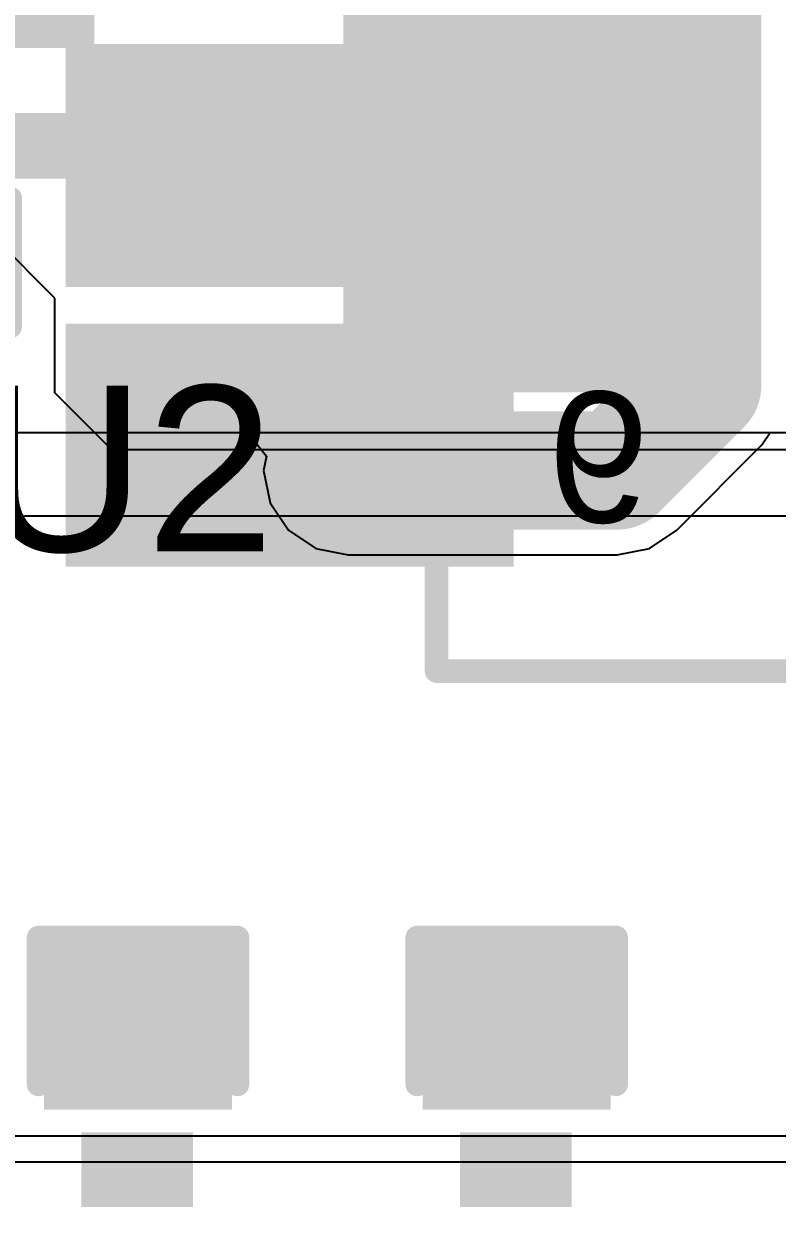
# Model space of a CAD drawing. Header units: inches. Extents: x -25 to 271, y -41 to 15.
# Drawn here: x -2.17 to 1.88, y -20.13 to -13.73 of the extents above; entities that cross this region are included whole.
import ezdxf

# ---------------------------------------------------------------- set-up
doc = ezdxf.new("R2010")
doc.units = ezdxf.units.IN
for name, color, linetype in [('Bottom Layer', 5, 'Continuous'), ('Bottom Overlay', 54, 'Continuous'), ('Bottom Paste', 16, 'Continuous'), ('Bottom Solder', 6, 'Continuous'), ('Top Glue Points', 56, 'Continuous'), ('Top Layer', 1, 'Continuous'), ('Top Overlay', 2, 'Continuous'), ('Top Paste', 8, 'Continuous'), ('Top Solder', 216, 'Continuous')]:
    doc.layers.add(name, color=color, linetype=linetype)
doc.styles.add('Arial', font='', dxfattribs={"height": 0.2})
doc.styles.get('Arial').set_extended_font_data('Arial')

# ---------------------------------------------------------------- blocks, each defined once
blk = doc.blocks.new('BL_R8812AF1_B_14')
at = {"layer": 'Bottom Layer'}
for points in [[(12.4000006, -2.10000215), (14.60000128, -2.10000215), (14.60000128, -3.20000249), (12.4000006, -3.20000249)], [(12.4000006, -3.60000169), (14.60000128, -3.60000169), (14.60000128, -4.700002029999999), (12.4000006, -4.700002029999999)]]:
    blk.add_hatch(color=5, dxfattribs=at).paths.add_polyline_path(points)
at = {"layer": 'Bottom Paste'}
for points in [[(12.4000006, -2.10000215), (14.60000128, -2.10000215), (14.60000128, -3.20000249), (12.4000006, -3.20000249)], [(12.4000006, -3.60000169), (14.60000128, -3.60000169), (14.60000128, -4.700002029999999), (12.4000006, -4.700002029999999)]]:
    blk.add_hatch(color=16, dxfattribs=at).paths.add_polyline_path(points)
at = {"layer": 'Bottom Solder'}
for points in [[(12.2984006, -1.99840215), (14.70160128, -1.99840215), (14.70160128, -3.30160249), (12.2984006, -3.30160249)], [(12.2984006, -3.49840169), (14.70160128, -3.49840169), (14.70160128, -4.80160203), (12.2984006, -4.80160203)]]:
    blk.add_hatch(color=6, dxfattribs=at).paths.add_polyline_path(points)
at = {"layer": 'Bottom Overlay', "style": 'Arial', "text_generation_flag": 2}
blk.add_text('9', height=0.7000011399999999, rotation=180, dxfattribs=at).set_placement((11.5698016, -2.2362033))
blk = doc.blocks.new('QFN_16_3X3__RT7291AGQUF_15')
at = {"layer": 'Top Layer'}
for points in [[(-0.04504690000000004, 1.8999327), (-0.04504689999999996, 0.5999353000000001), (-0.2950591, 0.5999353000000001), (-0.2950591, 1.8999327)], [(0.6549771, 1.8999327), (0.6549771, 0.5999353000000001), (0.4049649, 0.5999353000000001), (0.4049649, 1.8999327)], [(-1.8999581, 0.9000998), (-0.9999599, 0.9000998), (-0.9999599, 0.7001002), (-1.8999581, 0.7001002)], [(1.8999581, 0.7001002), (0.9999599, 0.7001002), (0.9999599, 0.9000998), (1.8999581, 0.9000998)], [(-1.8999581, 0.5000498), (-0.9999599, 0.5000498), (-0.9999599, 0.3000502), (-1.8999581, 0.3000502)], [(1.8999581, 0.3000502), (0.9999599, 0.3000501999999999), (0.9999599, 0.5000497999999999), (1.8999581, 0.5000498000000001)], [(-0.2851530999999999, -0.375412), (-0.2851531, 0.324612), (-0.03514090000000005, 0.324612), (-0.03514089999999994, -0.375412)], [(0.3147949, -0.375412), (0.3147948999999999, 0.324612), (0.5648070999999999, 0.324612), (0.5648071, -0.375412)], [(-1.8999581, 0.0999998), (-0.9999599, 0.0999998), (-0.9999599, -0.0999998), (-1.8999581, -0.0999998)], [(1.8999581, -0.09999979999999994), (0.9999599, -0.09999980000000006), (0.9999599, 0.09999979999999994), (1.8999581, 0.09999980000000006)], [(-1.8999581, -0.3000502), (-0.9999599, -0.3000502), (-0.9999599, -0.5000498), (-1.8999581, -0.5000498)], [(1.8999581, -0.5000497999999999), (0.9999599, -0.5000498000000001), (0.9999599, -0.3000502), (1.8999581, -0.3000501999999999)], [(-0.6450710999999999, -1.8999327), (-0.6450711000000001, -0.5999353000000001), (-0.3950589000000002, -0.5999353000000001), (-0.3950588999999998, -1.8999327)], [(0.05495290000000011, -1.8999327), (0.05495289999999989, -0.5999353000000001), (0.3049650999999999, -0.5999353000000001), (0.3049651000000001, -1.8999327)], [(-1.8999581, -0.6998462), (-0.9999599, -0.6998462), (-0.9999599, -0.8998457999999999), (-1.8999581, -0.8998457999999999)], [(1.8999581, -0.8998457999999999), (0.9999599, -0.8998457999999999), (0.9999599, -0.6998462), (1.8999581, -0.6998462)]]:
    blk.add_hatch(color=1, dxfattribs=at).paths.add_polyline_path(points)
at = {"layer": 'Top Paste'}
for points in [[(-0.04504690000000004, 1.8999327), (-0.04504689999999996, 0.5999353000000001), (-0.2950591, 0.5999353000000001), (-0.2950591, 1.8999327)], [(0.6549771, 1.8999327), (0.6549771, 0.5999353000000001), (0.4049649, 0.5999353000000001), (0.4049649, 1.8999327)], [(-1.8999581, 0.9000998), (-0.9999599, 0.9000998), (-0.9999599, 0.7001002), (-1.8999581, 0.7001002)], [(1.8999581, 0.7001002), (0.9999599, 0.7001002), (0.9999599, 0.9000998), (1.8999581, 0.9000998)], [(-1.8999581, 0.5000498), (-0.9999599, 0.5000498), (-0.9999599, 0.3000502), (-1.8999581, 0.3000502)], [(1.8999581, 0.3000502), (0.9999599, 0.3000501999999999), (0.9999599, 0.5000497999999999), (1.8999581, 0.5000498000000001)], [(-0.2851530999999999, -0.375412), (-0.2851531, 0.324612), (-0.03514090000000005, 0.324612), (-0.03514089999999994, -0.375412)], [(0.3147949, -0.375412), (0.3147948999999999, 0.324612), (0.5648070999999999, 0.324612), (0.5648071, -0.375412)], [(-1.8999581, 0.0999998), (-0.9999599, 0.0999998), (-0.9999599, -0.0999998), (-1.8999581, -0.0999998)], [(1.8999581, -0.09999979999999994), (0.9999599, -0.09999980000000006), (0.9999599, 0.09999979999999994), (1.8999581, 0.09999980000000006)], [(-1.8999581, -0.3000502), (-0.9999599, -0.3000502), (-0.9999599, -0.5000498), (-1.8999581, -0.5000498)], [(1.8999581, -0.5000497999999999), (0.9999599, -0.5000498000000001), (0.9999599, -0.3000502), (1.8999581, -0.3000501999999999)], [(-0.6450710999999999, -1.8999327), (-0.6450711000000001, -0.5999353000000001), (-0.3950589000000002, -0.5999353000000001), (-0.3950588999999998, -1.8999327)], [(0.05495290000000011, -1.8999327), (0.05495289999999989, -0.5999353000000001), (0.3049650999999999, -0.5999353000000001), (0.3049651000000001, -1.8999327)], [(-1.8999581, -0.6998462), (-0.9999599, -0.6998462), (-0.9999599, -0.8998457999999999), (-1.8999581, -0.8998457999999999)], [(1.8999581, -0.8998457999999999), (0.9999599, -0.8998457999999999), (0.9999599, -0.6998462), (1.8999581, -0.6998462)]]:
    blk.add_hatch(color=8, dxfattribs=at).paths.add_polyline_path(points)
at = {"layer": 'Top Solder'}
for points in [[(0.005753099999999962, 1.9507327), (0.005753100000000037, 0.5491353), (-0.3458591, 0.5491353), (-0.3458591, 1.9507327)], [(0.7057770999999999, 1.9507327), (0.7057770999999999, 0.5491353), (0.3541648999999999, 0.5491353), (0.3541648999999999, 1.9507327)], [(-1.9507581, 0.9508997999999999), (-0.9491599, 0.9508997999999999), (-0.9491599, 0.6493001999999999), (-1.9507581, 0.6493001999999999)], [(1.9507581, 0.6493002), (0.9491599, 0.6493001999999999), (0.9491599, 0.9508997999999999), (1.9507581, 0.9508997999999999)], [(-1.9507581, 0.5508498000000001), (-0.9491599, 0.5508498000000001), (-0.9491599, 0.2492502), (-1.9507581, 0.2492502)], [(1.9507581, 0.2492502), (0.9491599, 0.2492501999999999), (0.9491599, 0.5508498), (1.9507581, 0.5508498000000001)], [(-0.3359530999999999, -0.426212), (-0.3359531000000001, 0.375412), (0.01565909999999992, 0.375412), (0.01565910000000007, -0.426212)], [(0.2639949000000001, -0.426212), (0.2639948999999999, 0.375412), (0.6156070999999999, 0.375412), (0.6156071000000001, -0.426212)], [(-1.9507581, 0.1507998), (-0.9491599, 0.1507998), (-0.9491599, -0.1507998), (-1.9507581, -0.1507998)], [(1.9507581, -0.1507997999999999), (0.9491599, -0.1507998), (0.9491599, 0.1507997999999999), (1.9507581, 0.1507998)], [(-1.9507581, -0.2492502), (-0.9491599, -0.2492502), (-0.9491599, -0.5508498000000001), (-1.9507581, -0.5508498000000001)], [(1.9507581, -0.5508498), (0.9491599, -0.5508498000000001), (0.9491599, -0.2492502), (1.9507581, -0.2492501999999999)], [(-0.6958710999999999, -1.9507327), (-0.6958711000000001, -0.5491353), (-0.3442589000000001, -0.5491353), (-0.3442588999999998, -1.9507327)], [(0.00415290000000011, -1.9507327), (0.004152899999999888, -0.5491353), (0.3557650999999998, -0.5491353), (0.3557651000000001, -1.9507327)], [(-1.9507581, -0.6490461999999999), (-0.9491599, -0.6490461999999999), (-0.9491599, -0.9506458), (-1.9507581, -0.9506458)], [(1.9507581, -0.9506458), (0.9491599, -0.9506458), (0.9491599, -0.6490462), (1.9507581, -0.6490461999999999)]]:
    blk.add_hatch(color=216, dxfattribs=at).paths.add_polyline_path(points)
at = {"layer": 'Top Overlay'}
for points in [[(-1.498727, 1.0414, 0.127, 0.127, 0), (-1.498727, 1.4986, 0.127, 0.127, 0)], [(-0.533527, 1.4986, 0.127, 0.127, 0), (-1.498727, 1.4986, 0.127, 0.127, 0)], [(1.498473, 1.4986, 0.127, 0.127, 0), (0.812673, 1.4986, 0.127, 0.127, 0)], [(1.498473, 1.016, 0.127, 0.127, 0), (1.498473, 1.4986, 0.127, 0.127, 0)], [(-1.498727, -1.4732, 0.127, 0.127, 0), (-1.498727, -1.0414, 0.127, 0.127, 0)], [(1.498473, -1.4986, 0.127, 0.127, 0), (1.498473, -1.0414, 0.127, 0.127, 0)], [(-1.473327, -1.4986, 0.127, 0.127, 0), (-1.498727, -1.4732, 0.127, 0.127, 0)], [(-0.8383269999999999, -1.4986, 0.127, 0.127, 0), (-1.473327, -1.4986, 0.127, 0.127, 0)], [(1.498473, -1.4986, 0.127, 0.127, 0), (0.558673, -1.4986, 0.127, 0.127, 0)]]:
    blk.add_lwpolyline(points, format="xyseb", dxfattribs=at)
for points in [[(-1.530477, 1.4986, 0.0635, 0.0635, 1), (-1.466977, 1.4986, 0.0635, 0.0635, 1)], [(-1.530477, 1.4986, 0.0635, 0.0635, 1), (-1.466977, 1.4986, 0.0635, 0.0635, 1)], [(-0.565277, 1.4986, 0.0635, 0.0635, 1), (-0.501777, 1.4986, 0.0635, 0.0635, 1)], [(0.780923, 1.4986, 0.0635, 0.0635, 1), (0.8444229999999999, 1.4986, 0.0635, 0.0635, 1)], [(1.466723, 1.4986, 0.0635, 0.0635, 1), (1.530223, 1.4986, 0.0635, 0.0635, 1)], [(1.466723, 1.4986, 0.0635, 0.0635, 1), (1.530223, 1.4986, 0.0635, 0.0635, 1)], [(-1.530477, 1.0414, 0.0635, 0.0635, 1), (-1.466977, 1.0414, 0.0635, 0.0635, 1)], [(1.466723, 1.016, 0.0635, 0.0635, 1), (1.530223, 1.016, 0.0635, 0.0635, 1)], [(-1.530477, -1.0414, 0.0635, 0.0635, 1), (-1.466977, -1.0414, 0.0635, 0.0635, 1)], [(1.466723, -1.0414, 0.0635, 0.0635, 1), (1.530223, -1.0414, 0.0635, 0.0635, 1)], [(-1.530477, -1.4732, 0.0635, 0.0635, 1), (-1.466977, -1.4732, 0.0635, 0.0635, 1)], [(-1.530477, -1.4732, 0.0635, 0.0635, 1), (-1.466977, -1.4732, 0.0635, 0.0635, 1)], [(-1.505077, -1.4986, 0.0635, 0.0635, 1), (-1.441577, -1.4986, 0.0635, 0.0635, 1)], [(-1.505077, -1.4986, 0.0635, 0.0635, 1), (-1.441577, -1.4986, 0.0635, 0.0635, 1)], [(-0.870077, -1.4986, 0.0635, 0.0635, 1), (-0.8065769999999999, -1.4986, 0.0635, 0.0635, 1)], [(0.5269229999999999, -1.4986, 0.0635, 0.0635, 1), (0.5904229999999999, -1.4986, 0.0635, 0.0635, 1)], [(1.466723, -1.4986, 0.0635, 0.0635, 1), (1.530223, -1.4986, 0.0635, 0.0635, 1)], [(1.466723, -1.4986, 0.0635, 0.0635, 1), (1.530223, -1.4986, 0.0635, 0.0635, 1)], [(-0.86696296, -1.7729327, 0.254, 0.254, 1), (-0.98055684, -1.7729327, 0.254, 0.254, 1)], [(-1.04405684, -1.7729327, 0.127, 0.127, 1), (-0.91705684, -1.7729327, 0.127, 0.127, 1)], [(-0.9304629600000001, -1.7729327, 0.127, 0.127, 1), (-0.80346296, -1.7729327, 0.127, 0.127, 1)]]:
    blk.add_lwpolyline(points, format="xyseb", close=True, dxfattribs=at)
blk = doc.blocks.new('HA72L_06301R5LFTR_16')
at = {"layer": 'Top Layer'}
blk.add_hatch(color=1, dxfattribs=at).paths.add_polyline_path([(-3.69999768, 1.75000031), (-1.84999884, 1.75000031), (-1.84999884, -1.75000031), (-3.69999768, -1.75000031)])
at = {"layer": 'Top Paste'}
blk.add_hatch(color=8, dxfattribs=at).paths.add_polyline_path([(-3.69999768, 1.75000031), (-1.84999884, 1.75000031), (-1.84999884, -1.75000031), (-3.69999768, -1.75000031)])
at = {"layer": 'Top Solder'}
blk.add_hatch(color=216, dxfattribs=at).paths.add_polyline_path([(-3.80159768, 1.85160031), (-1.74839884, 1.85160031), (-1.74839884, -1.85160031), (-3.80159768, -1.85160031)])
at = {"layer": 'Top Overlay'}
for points in [[(-3.300001019999999, -3.34680052, 0.127, 0.127, 0), (-3.300001019999999, -2.08479898, 0.127, 0.127, 0)], [(-3.300001019999999, -3.34680052, 0.127, 0.127, 0), (3.30000356, -3.34680052, 0.127, 0.127, 0)]]:
    blk.add_lwpolyline(points, format="xyseb", dxfattribs=at)
for points in [[(-3.33175102, -2.08479898, 0.0635, 0.0635, 1), (-3.26825102, -2.08479898, 0.0635, 0.0635, 1)], [(-3.33175102, -3.34680052, 0.0635, 0.0635, 1), (-3.26825102, -3.34680052, 0.0635, 0.0635, 1)], [(-3.33175102, -3.34680052, 0.0635, 0.0635, 1), (-3.26825102, -3.34680052, 0.0635, 0.0635, 1)]]:
    blk.add_lwpolyline(points, format="xyseb", close=True, dxfattribs=at)
blk = doc.blocks.new('CAP_0603_31')
at = {"layer": 'Top Layer'}
for points in [[(-0.3809999999999999, 0.4445), (-0.3809999999999999, -0.4445), (-1.143, -0.4445), (-1.143, 0.4445)], [(1.143, 0.4445), (1.143, -0.4445), (0.3809999999999999, -0.4445), (0.3809999999999999, 0.4445)]]:
    blk.add_hatch(color=1, dxfattribs=at).paths.add_polyline_path(points)
at = {"layer": 'Top Paste'}
for points in [[(-0.3809999999999999, 0.4445), (-0.3809999999999999, -0.4445), (-1.143, -0.4445), (-1.143, 0.4445)], [(1.143, 0.4445), (1.143, -0.4445), (0.3809999999999999, -0.4445), (0.3809999999999999, 0.4445)]]:
    blk.add_hatch(color=8, dxfattribs=at).paths.add_polyline_path(points)
at = {"layer": 'Top Solder'}
for points in [[(-0.3210001199999999, 0.50449988), (-0.3210001199999999, -0.50449988), (-1.20299988, -0.50449988), (-1.20299988, 0.50449988)], [(1.20299988, 0.50449988), (1.20299988, -0.50449988), (0.3210001199999999, -0.50449988), (0.3210001199999999, 0.50449988)]]:
    blk.add_hatch(color=216, dxfattribs=at).paths.add_polyline_path(points)
at = {"layer": 'Top Overlay'}
for points in [[(-1.2446, 0.5334, 0.127, 0.127, 0), (-0.4571999999999999, 0.5334, 0.127, 0.127, 0)], [(-1.2446, 0.5334, 0.127, 0.127, 0), (-1.2446, -0.5334, 0.127, 0.127, 0)], [(0.4571999999999999, 0.5334, 0.127, 0.127, 0), (1.2446, 0.5334, 0.127, 0.127, 0)], [(1.2446, 0.5334, 0.127, 0.127, 0), (1.2446, -0.5334, 0.127, 0.127, 0)], [(-1.2446, -0.5334, 0.127, 0.127, 0), (-0.4571999999999999, -0.5334, 0.127, 0.127, 0)], [(0.4571999999999999, -0.5334, 0.127, 0.127, 0), (1.2446, -0.5334, 0.127, 0.127, 0)]]:
    blk.add_lwpolyline(points, format="xyseb", dxfattribs=at)
for points in [[(-1.27635, 0.5334, 0.0635, 0.0635, 1), (-1.21285, 0.5334, 0.0635, 0.0635, 1)], [(-1.27635, 0.5334, 0.0635, 0.0635, 1), (-1.21285, 0.5334, 0.0635, 0.0635, 1)], [(-0.4889499999999999, 0.5334, 0.0635, 0.0635, 1), (-0.42545, 0.5334, 0.0635, 0.0635, 1)], [(0.42545, 0.5334, 0.0635, 0.0635, 1), (0.4889499999999999, 0.5334, 0.0635, 0.0635, 1)], [(1.21285, 0.5334, 0.0635, 0.0635, 1), (1.27635, 0.5334, 0.0635, 0.0635, 1)], [(1.21285, 0.5334, 0.0635, 0.0635, 1), (1.27635, 0.5334, 0.0635, 0.0635, 1)], [(-1.27635, -0.5334, 0.0635, 0.0635, 1), (-1.21285, -0.5334, 0.0635, 0.0635, 1)], [(-1.27635, -0.5334, 0.0635, 0.0635, 1), (-1.21285, -0.5334, 0.0635, 0.0635, 1)], [(-0.4889499999999999, -0.5334, 0.0635, 0.0635, 1), (-0.42545, -0.5334, 0.0635, 0.0635, 1)], [(0.42545, -0.5334, 0.0635, 0.0635, 1), (0.4889499999999999, -0.5334, 0.0635, 0.0635, 1)], [(1.21285, -0.5334, 0.0635, 0.0635, 1), (1.27635, -0.5334, 0.0635, 0.0635, 1)], [(1.21285, -0.5334, 0.0635, 0.0635, 1), (1.27635, -0.5334, 0.0635, 0.0635, 1)]]:
    blk.add_lwpolyline(points, format="xyseb", close=True, dxfattribs=at)
blk = doc.blocks.new('CAP_0603_32')
at = {"layer": 'Top Layer'}
for points in [[(-0.3809999999999999, 0.4445), (-0.3809999999999999, -0.4445), (-1.143, -0.4445), (-1.143, 0.4445)], [(1.143, 0.4445), (1.143, -0.4445), (0.3809999999999999, -0.4445), (0.3809999999999999, 0.4445)]]:
    blk.add_hatch(color=1, dxfattribs=at).paths.add_polyline_path(points)
at = {"layer": 'Top Paste'}
for points in [[(-0.3809999999999999, 0.4445), (-0.3809999999999999, -0.4445), (-1.143, -0.4445), (-1.143, 0.4445)], [(1.143, 0.4445), (1.143, -0.4445), (0.3809999999999999, -0.4445), (0.3809999999999999, 0.4445)]]:
    blk.add_hatch(color=8, dxfattribs=at).paths.add_polyline_path(points)
at = {"layer": 'Top Solder'}
for points in [[(-0.3210001199999999, 0.50449988), (-0.3210001199999999, -0.50449988), (-1.20299988, -0.50449988), (-1.20299988, 0.50449988)], [(1.20299988, 0.50449988), (1.20299988, -0.50449988), (0.3210001199999999, -0.50449988), (0.3210001199999999, 0.50449988)]]:
    blk.add_hatch(color=216, dxfattribs=at).paths.add_polyline_path(points)
at = {"layer": 'Top Overlay'}
for points in [[(-1.2446, 0.5334, 0.127, 0.127, 0), (-0.4571999999999999, 0.5334, 0.127, 0.127, 0)], [(-1.2446, 0.5334, 0.127, 0.127, 0), (-1.2446, -0.5334, 0.127, 0.127, 0)], [(0.4571999999999999, 0.5334, 0.127, 0.127, 0), (1.2446, 0.5334, 0.127, 0.127, 0)], [(1.2446, 0.5334, 0.127, 0.127, 0), (1.2446, -0.5334, 0.127, 0.127, 0)], [(-1.2446, -0.5334, 0.127, 0.127, 0), (-0.4571999999999999, -0.5334, 0.127, 0.127, 0)], [(0.4571999999999999, -0.5334, 0.127, 0.127, 0), (1.2446, -0.5334, 0.127, 0.127, 0)]]:
    blk.add_lwpolyline(points, format="xyseb", dxfattribs=at)
for points in [[(-1.27635, 0.5334, 0.0635, 0.0635, 1), (-1.21285, 0.5334, 0.0635, 0.0635, 1)], [(-1.27635, 0.5334, 0.0635, 0.0635, 1), (-1.21285, 0.5334, 0.0635, 0.0635, 1)], [(-0.4889499999999999, 0.5334, 0.0635, 0.0635, 1), (-0.42545, 0.5334, 0.0635, 0.0635, 1)], [(0.42545, 0.5334, 0.0635, 0.0635, 1), (0.4889499999999999, 0.5334, 0.0635, 0.0635, 1)], [(1.21285, 0.5334, 0.0635, 0.0635, 1), (1.27635, 0.5334, 0.0635, 0.0635, 1)], [(1.21285, 0.5334, 0.0635, 0.0635, 1), (1.27635, 0.5334, 0.0635, 0.0635, 1)], [(-1.27635, -0.5334, 0.0635, 0.0635, 1), (-1.21285, -0.5334, 0.0635, 0.0635, 1)], [(-1.27635, -0.5334, 0.0635, 0.0635, 1), (-1.21285, -0.5334, 0.0635, 0.0635, 1)], [(-0.4889499999999999, -0.5334, 0.0635, 0.0635, 1), (-0.42545, -0.5334, 0.0635, 0.0635, 1)], [(0.42545, -0.5334, 0.0635, 0.0635, 1), (0.4889499999999999, -0.5334, 0.0635, 0.0635, 1)], [(1.21285, -0.5334, 0.0635, 0.0635, 1), (1.27635, -0.5334, 0.0635, 0.0635, 1)], [(1.21285, -0.5334, 0.0635, 0.0635, 1), (1.27635, -0.5334, 0.0635, 0.0635, 1)]]:
    blk.add_lwpolyline(points, format="xyseb", close=True, dxfattribs=at)

msp = doc.modelspace()

# ---------------------------------------------------------------- hatches: boundary and pattern name
at = {"layer": 'Top Glue Points'}
for points in [[(-1.2594082, -20.078192), (-1.2594082, -19.678396), (-1.8593562, -19.678396), (-1.8593562, -20.078192)], [(0.7726679999999999, -20.078192), (0.7726679999999999, -19.678396), (0.17272, -19.678396), (0.17272, -20.078192)]]:
    msp.add_hatch(color=56, dxfattribs=at).paths.add_polyline_path(points)

# ---------------------------------------------------------------- linework, layer by layer
at = {"layer": 'Bottom Layer'}
for p, q in [((-2.74611338, -15.9258), (4.495799999999999, -15.9258)), ((-2.31056434, -15.9258), (-0.9672345399999999, -15.9258)), ((-0.9672345399999999, -15.9258), (-0.8653500599999999, -16.05280254)), ((1.79366672, -15.99226672), (1.83807862, -15.9258)), ((1.83807862, -15.9258), (4.495799999999999, -15.9258)), ((1.33646672, -16.44946672), (1.7936591, -15.9922718)), ((1.7936591, -15.9922718), (1.79366672, -15.99226672)), ((-0.8653500599999999, -16.05280254), (-0.8805062399999999, -16.129)), ((-0.8805062399999999, -16.129), (-0.84600796, -16.30243374)), ((-0.84600796, -16.30243374), (-0.7477658399999999, -16.44946672)), ((-0.7477658399999999, -16.44946672), (-0.6007328599999999, -16.54770884)), ((1.18943628, -16.54770884), (1.33646672, -16.44946672)), ((-0.6007328599999999, -16.54770884), (-0.4272991199999999, -16.58220712)), ((1.016, -16.58220712), (1.18943628, -16.54770884)), ((-0.4272991199999999, -16.58220712), (1.016, -16.58220712))]:
    msp.add_line(p, q, dxfattribs=at)
for points in [[(1.4732, -15.6718, 0.635, 0.635, 0), (1.4732, -13.36557398, 0.635, 0.635, 0)], [(1.016, -16.129, 0.635, 0.635, 0), (1.4732, -15.6718, 0.635, 0.635, 0)], [(-0.4272991199999999, -16.129, 0.635, 0.635, 0), (1.016, -16.129, 0.635, 0.635, 0)]]:
    msp.add_lwpolyline(points, format="xyseb", dxfattribs=at)
for points in [[(1.31445, -15.6718, 0.3175, 0.3175, 1), (1.63195, -15.6718, 0.3175, 0.3175, 1)], [(1.31445, -15.6718, 0.3175, 0.3175, 1), (1.63195, -15.6718, 0.3175, 0.3175, 1)], [(-0.58604912, -16.129, 0.3175, 0.3175, 1), (-0.26854912, -16.129, 0.3175, 0.3175, 1)], [(0.85725, -16.129, 0.3175, 0.3175, 1), (1.17475, -16.129, 0.3175, 0.3175, 1)], [(0.85725, -16.129, 0.3175, 0.3175, 1), (1.17475, -16.129, 0.3175, 0.3175, 1)]]:
    msp.add_lwpolyline(points, format="xyseb", close=True, dxfattribs=at)
at = {"layer": 'Top Layer'}
for p, q in [((-2.000377, -15.20450858), (-2.35533946, -14.84954866)), ((-2.000377, -15.71250858), (-2.000377, -15.20450858)), ((-1.69429938, -16.0185862), (-2.000377, -15.71250858)), ((3.07834538, -16.0185862), (-1.69429938, -16.0185862)), ((-2.18331796, -16.372205), (5.08, -16.372205)), ((5.0546, -19.699605), (-3.05308, -19.699605)), ((-3.05308, -19.8370698), (4.589706339999999, -19.8370698))]:
    msp.add_line(p, q, dxfattribs=at)

# ---------------------------------------------------------------- block references
for name, p, rotation in [('BL_R8812AF1_B_14', (12.7596011, -18.6436), 180), ('QFN_16_3X3__RT7291AGQUF_15', (-3.73899938, -13.85800124), 270), ('CAP_0603_31', (-1.5545562, -19.878294), 90), ('CAP_0603_32', (0.47752, -19.878294), 90)]:
    msp.add_blockref(name, p, dxfattribs=dict(rotation=rotation))
msp.add_blockref('HA72L_06301R5LFTR_16', (3.3479994, -13.85800124))

# ---------------------------------------------------------------- texts
at = {"layer": 'Top Overlay', "style": 'Arial'}
msp.add_text('U2', height=0.889, dxfattribs=at).set_placement((-2.40946432, -16.56311648))

doc.saveas('drawing.dxf')
